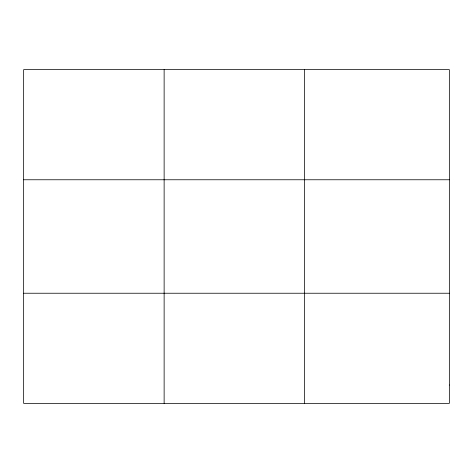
<?xml version="1.0" encoding="UTF-8"?>
<svg xmlns="http://www.w3.org/2000/svg" width="473" height="473" viewBox="0 0 473 473"><rect width="100%" height="100%" fill="white"/><g stroke="black" fill="none" stroke-linecap="round" stroke-linejoin="round"><path stroke-width="0.71" d="M164.131 69.632L164.131 403.368M304.612 69.632L304.612 403.368M23.65 179.764L449.35 179.764M23.65 293.236L449.35 293.236M449.35 385.016L449.35 403.368L23.65 403.368L23.65 69.632L449.35 69.632L449.35 385.016"/></g></svg>
